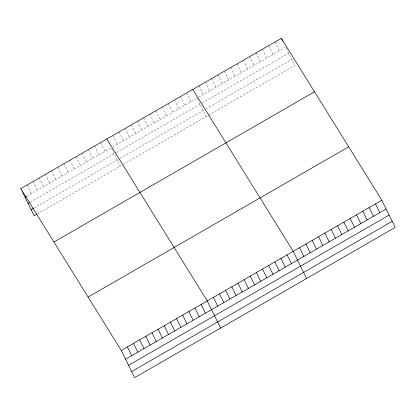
<?xml version="1.0" encoding="UTF-8"?>
<svg xmlns="http://www.w3.org/2000/svg" width="416" height="416" viewBox="0 0 416 416"><rect width="100%" height="100%" fill="white"/><g stroke="black" fill="none" stroke-linecap="round" stroke-linejoin="round"><path stroke-width="0.31" stroke-dasharray="2.08 1.56" d="M26.78 196.368L111.098 147.753L120.162 166.176M112.772 146.791L197.09 98.176L196.518 97.006M198.671 97.261L285.688 47.091L294.752 65.51L123.51 164.242M30.326 202.124L115.762 152.87M116.324 152.547L201.661 103.34M202.192 103.038L288.678 53.17M33.966 208.068L119.402 158.808M119.964 158.486L205.27 109.299M205.8 108.997L291.762 59.431M37.518 213.824L122.954 164.564M275.059 41.995L279.36 50.742M268.731 45.64L273.031 54.387M262.402 49.291L266.703 58.037M256.069 52.941L260.374 61.688M249.74 56.586L254.046 65.338M243.412 60.237L247.718 68.983M237.084 63.887L241.389 72.634M230.755 67.532L235.061 76.284M224.427 71.183L228.732 79.929M218.098 74.833L222.404 83.58M211.77 78.484L216.076 87.23M205.442 82.129L209.747 90.875M199.113 85.779L203.419 94.526M197.34 98.68L206.154 116.594M186.644 92.971L190.949 101.717M180.502 96.512L184.808 105.258M174.361 100.053L178.662 108.8M168.215 103.594L172.52 112.341M162.074 107.136L166.379 115.882M155.932 110.677L160.238 119.423M149.791 114.218L154.092 122.964M143.645 117.759L147.95 126.506M137.504 121.3L141.809 130.047M131.362 124.842L135.668 133.588M125.221 128.383L129.527 137.129M119.08 131.924L123.38 140.67M112.934 135.465L117.239 144.212M100.651 142.548L104.957 151.294M94.51 146.089L98.81 154.84M88.364 149.63L92.669 158.382M82.222 153.176L86.528 161.923M76.081 156.718L80.387 165.464M69.94 160.259L74.246 169.005M63.799 163.8L68.099 172.546M57.652 167.341L61.958 176.088M51.511 170.882L55.817 179.629M45.37 174.424L49.676 183.17M39.229 177.965L43.529 186.711M33.082 181.506L37.388 190.252M26.941 185.047L31.247 193.794"/><path stroke-width="0.62" d="M20.8 188.588L281.388 38.345L381.831 200.247L395.2 227.412L134.612 377.655L121.248 350.49L20.8 188.588L34.169 215.753L36.962 214.146M25.106 197.335L26.218 196.69M28.096 203.414L29.77 202.446M31.179 209.674L33.41 208.39M53.95 242.013L314.532 91.77M88.098 297.06L348.686 146.817M121.248 350.49L381.831 200.247M125.549 359.237L386.136 208.993M128.544 365.316L389.126 215.072M131.622 371.576L392.21 221.333M192.785 89.43L293.233 251.326L306.602 278.496M106.792 139.006L207.241 300.908L220.61 328.073M375.502 203.892L379.808 212.638M369.174 207.542L373.48 216.289M281.388 38.345L282.818 41.262M362.846 211.193L367.151 219.939M356.517 214.838L360.823 223.59M350.189 218.488L354.494 227.235M343.86 222.139L348.166 230.885M337.532 225.784L341.838 234.536M331.204 229.434L335.509 238.181M324.875 233.085L329.181 241.831M318.547 236.735L322.852 245.482M312.218 240.38L316.524 249.127M305.89 244.031L310.196 252.777M299.562 247.681L303.867 256.428M287.092 254.868L291.398 263.614M280.951 258.409L285.251 267.16M274.804 261.95L279.11 270.702M268.663 265.496L272.969 274.243M262.522 269.038L266.828 277.784M256.381 272.579L260.681 281.325M250.234 276.12L254.54 284.866M244.093 279.661L248.399 288.408M237.952 283.202L242.258 291.949M231.811 286.744L236.111 295.49M225.67 290.285L229.97 299.031M219.523 293.826L223.829 302.572M213.382 297.367L217.688 306.114M201.1 304.45L205.4 313.196M194.953 307.991L199.259 316.737M188.812 311.532L193.118 320.278M182.671 315.073L186.976 323.82M176.53 318.614L180.83 327.361M170.388 322.156L174.689 330.902M164.242 325.697L168.548 334.443M158.101 329.238L162.406 337.99M151.96 332.779L156.265 341.531M145.818 336.326L150.119 345.072M139.672 339.867L143.978 348.613M133.531 343.408L137.836 352.154M127.39 346.949L131.695 355.696"/></g></svg>
